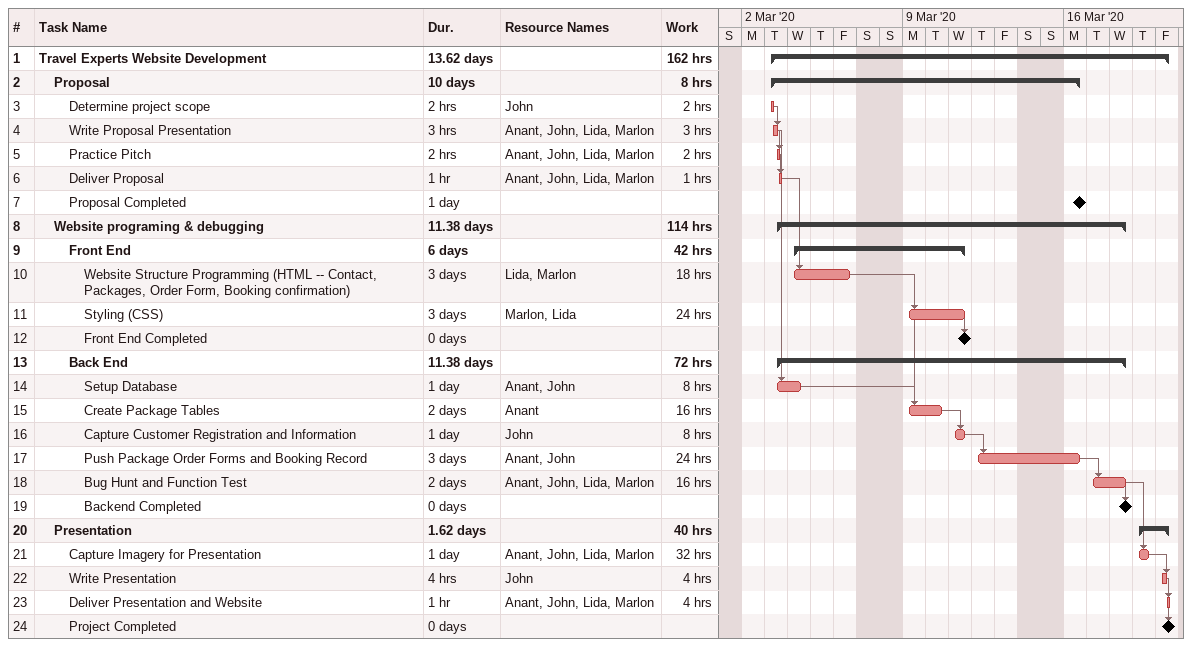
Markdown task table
| ID | Level | Task | Duration | Start | Finish | Predecessors | Resources | Work (h) |
|---|---|---|---|---|---|---|---|---|
| 1 | 1 | **Travel Experts Website Development** | 13.62d | 2020-03-03 | 2020-03-20 |  |  | 162 |
| 2 | 2 | **Proposal** | 10d | 2020-03-03 | 2020-03-16 |  |  | 8 |
| 3 | 3 | Determine project scope | 2h | 2020-03-03 | 2020-03-03 |  | John | 2 |
| 4 | 3 | Write Proposal Presentation | 3h | 2020-03-03 | 2020-03-03 | 3 | Anant, John, Lida, Marlon | 3 |
| 5 | 3 | Practice Pitch | 2h | 2020-03-03 | 2020-03-03 | 4 | Anant, John, Lida, Marlon | 2 |
| 6 | 3 | Deliver Proposal | 1h | 2020-03-03 | 2020-03-03 | 5 | Anant, John, Lida, Marlon | 1 |
| 7 | 3 | Proposal Completed | 1d | 2020-03-16 | 2020-03-16 |  |  |  |
| 8 | 2 | **Website programing & debugging** | 11.38d | 2020-03-03 | 2020-03-18 |  |  | 114 |
| 9 | 3 | **Front End** | 6d | 2020-03-04 | 2020-03-11 |  |  | 42 |
| 10 | 4 | Website Structure Programming (HTML -- Contact, Packages, Order Form, Booking confirmation) | 3d | 2020-03-04 | 2020-03-06 | 6 | Lida, Marlon | 18 |
| 11 | 4 | Styling (CSS) | 3d | 2020-03-09 | 2020-03-11 | 10 | Marlon, Lida | 24 |
| 12 | 4 | Front End Completed | 0d | 2020-03-11 | 2020-03-11 | 11 |  |  |
| 13 | 3 | **Back End** | 11.38d | 2020-03-03 | 2020-03-18 |  |  | 72 |
| 14 | 4 | Setup Database | 1d | 2020-03-03 | 2020-03-04 | 4 | Anant, John | 8 |
| 15 | 4 | Create Package Tables | 2d | 2020-03-09 | 2020-03-10 | 10, 14 | Anant | 16 |
| 16 | 4 | Capture Customer Registration and Information | 1d | 2020-03-11 | 2020-03-11 | 15 | John | 8 |
| 17 | 4 | Push Package Order Forms and Booking Record | 3d | 2020-03-12 | 2020-03-16 | 16 | Anant, John | 24 |
| 18 | 4 | Bug Hunt and Function Test | 2d | 2020-03-17 | 2020-03-18 | 17 | Anant, John, Lida, Marlon | 16 |
| 19 | 4 | Backend Completed | 0d | 2020-03-18 | 2020-03-18 | 18 |  |  |
| 20 | 2 | **Presentation** | 1.62d | 2020-03-19 | 2020-03-20 |  |  | 40 |
| 21 | 3 | Capture Imagery for Presentation | 1d | 2020-03-19 | 2020-03-19 | 18 | Anant, John, Lida, Marlon | 32 |
| 22 | 3 | Write Presentation | 4h | 2020-03-20 | 2020-03-20 | 21 | John | 4 |
| 23 | 3 | Deliver Presentation and Website | 1h | 2020-03-20 | 2020-03-20 | 22 | Anant, John, Lida, Marlon | 4 |
| 24 | 3 | Project Completed | 0d | 2020-03-20 | 2020-03-20 | 23 |  |  |
